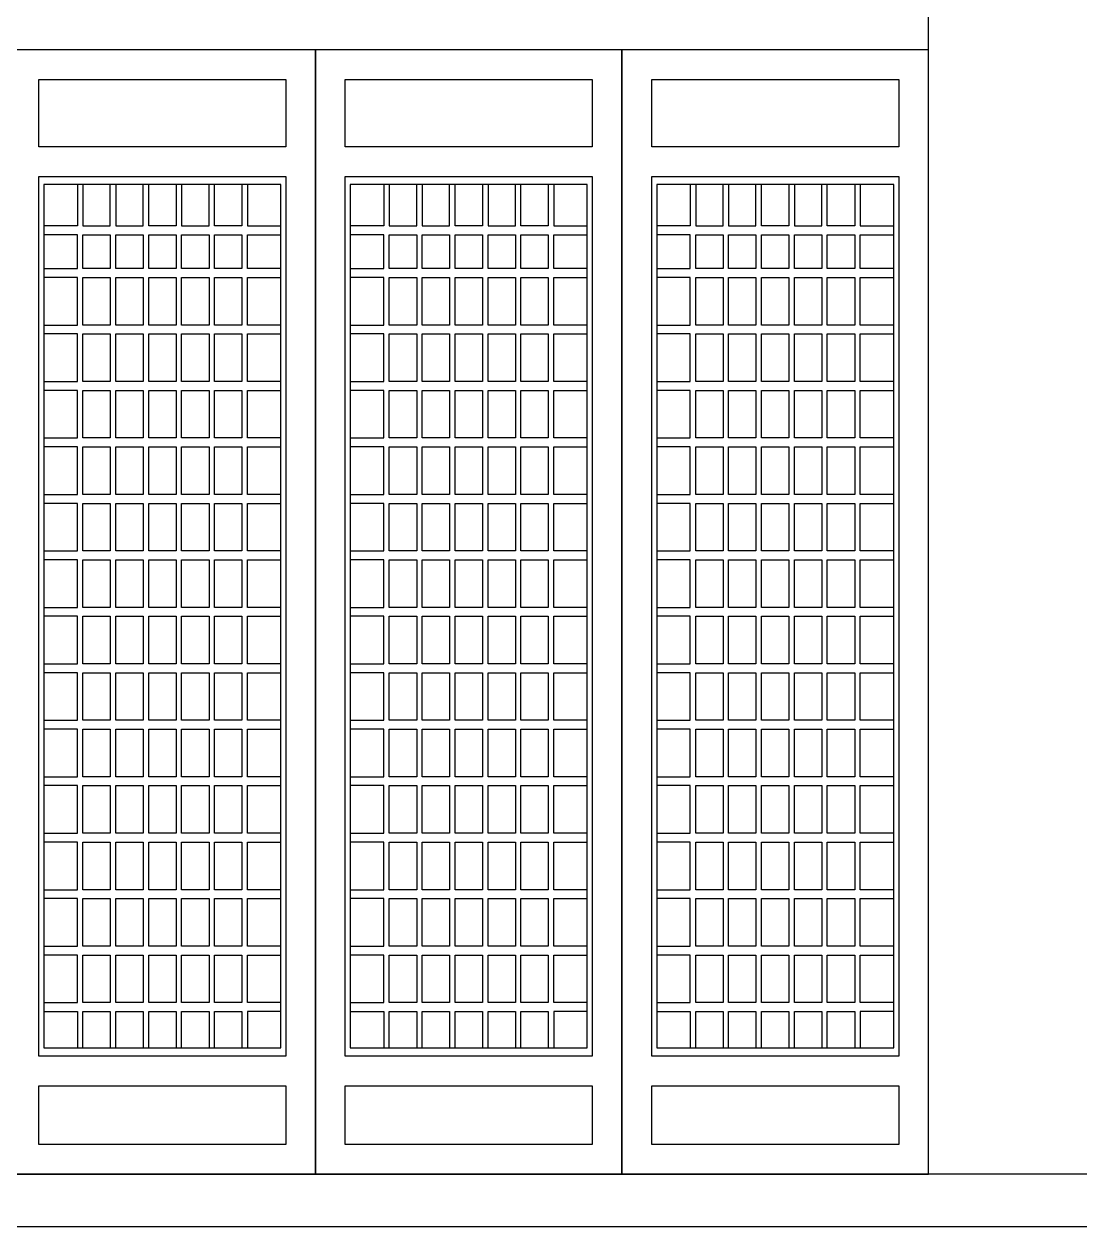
# Model space of a CAD drawing. Extents: x -20250 to 331240, y -699 to 63168.
# Drawn here: x 73304 to 74826, y 11901 to 13635 of the extents above; entities that cross this region are included whole.
import ezdxf

# ---------------------------------------------------------------- set-up
doc = ezdxf.new("R2010")
doc.units = 0
doc.header["$LTSCALE"] = 1000
doc.header["$MEASUREMENT"] = 0
doc.layers.add('WALL', color=9, linetype='Continuous')
doc.layers.add('窗', color=4, linetype='Continuous')

msp = doc.modelspace()

# ---------------------------------------------------------------- linework, layer by layer
at = {"layer": 'WALL'}
for points in [[(74607.5, 11977.2, 0), (74607.5, 13711.4, 0)], [(77782.2, 11977.2, 0), (68899.1, 11977.2, 0)], [(77782.2, 11901.2, 0), (68899.1, 11901.2, 0)]]:
    msp.add_polyline3d(points, dxfattribs=at)
at = {"layer": '窗'}
for points in [[(73724.3, 13597.8, 0), (73282.7, 13597.8, 0), (73282.7, 11977.2, 0), (73724.3, 11977.2, 0)], [(74165.9, 13597.8, 0), (73724.3, 13597.8, 0), (73724.3, 11977.2, 0), (74165.9, 11977.2, 0)], [(74607.5, 13597.8, 0), (74165.9, 13597.8, 0), (74165.9, 11977.2, 0), (74607.5, 11977.2, 0)], [(73325.6, 13555, 0), (73681.5, 13555, 0), (73681.5, 13458.2, 0), (73325.6, 13458.2, 0)], [(73767.1, 13555, 0), (74123.1, 13555, 0), (74123.1, 13458.2, 0), (73767.1, 13458.2, 0)], [(74208.7, 13555, 0), (74564.7, 13555, 0), (74564.7, 13458.2, 0), (74208.7, 13458.2, 0)], [(73325.6, 13415.4, 0), (73681.5, 13415.4, 0), (73681.5, 12147.5, 0), (73325.6, 12147.5, 0)], [(73332.8, 13403.7, 0), (73332.8, 12159.2, 0), (73674.3, 12159.2, 0), (73674.3, 13403.7, 0)], [(73767.1, 13415.4, 0), (74123.1, 13415.4, 0), (74123.1, 12147.5, 0), (73767.1, 12147.5, 0)], [(73774.3, 13403.7, 0), (73774.3, 12159.2, 0), (74115.9, 12159.2, 0), (74115.9, 13403.7, 0)], [(74208.7, 13415.4, 0), (74564.7, 13415.4, 0), (74564.7, 12147.5, 0), (74208.7, 12147.5, 0)], [(74215.9, 13403.7, 0), (74215.9, 12159.2, 0), (74557.5, 12159.2, 0), (74557.5, 13403.7, 0)], [(73428.4, 13282.7, 0), (73388.9, 13282.7, 0), (73388.9, 13331.2, 0), (73428.4, 13331.2, 0)], [(73436.4, 13331.2, 0), (73475.9, 13331.2, 0), (73475.9, 13282.7, 0), (73436.4, 13282.7, 0)], [(73483.8, 13331.2, 0), (73523.3, 13331.2, 0), (73523.3, 13282.7, 0), (73483.8, 13282.7, 0)], [(73531.2, 13331.2, 0), (73570.7, 13331.2, 0), (73570.7, 13282.7, 0), (73531.2, 13282.7, 0)], [(73578.6, 13331.2, 0), (73618.1, 13331.2, 0), (73618.1, 13282.7, 0), (73578.6, 13282.7, 0)], [(73870, 13282.7, 0), (73830.5, 13282.7, 0), (73830.5, 13331.2, 0), (73870, 13331.2, 0)], [(73877.9, 13331.2, 0), (73917.4, 13331.2, 0), (73917.4, 13282.7, 0), (73877.9, 13282.7, 0)], [(73925.4, 13331.2, 0), (73964.9, 13331.2, 0), (73964.9, 13282.7, 0), (73925.4, 13282.7, 0)], [(73972.8, 13331.2, 0), (74012.3, 13331.2, 0), (74012.3, 13282.7, 0), (73972.8, 13282.7, 0)], [(74020.2, 13331.2, 0), (74059.7, 13331.2, 0), (74059.7, 13282.7, 0), (74020.2, 13282.7, 0)], [(74311.6, 13282.7, 0), (74272.1, 13282.7, 0), (74272.1, 13331.2, 0), (74311.6, 13331.2, 0)], [(74319.5, 13331.2, 0), (74359, 13331.2, 0), (74359, 13282.7, 0), (74319.5, 13282.7, 0)], [(74366.9, 13331.2, 0), (74406.4, 13331.2, 0), (74406.4, 13282.7, 0), (74366.9, 13282.7, 0)], [(74414.4, 13331.2, 0), (74453.9, 13331.2, 0), (74453.9, 13282.7, 0), (74414.4, 13282.7, 0)], [(74461.8, 13331.2, 0), (74501.3, 13331.2, 0), (74501.3, 13282.7, 0), (74461.8, 13282.7, 0)], [(73428.4, 13201.2, 0), (73388.9, 13201.2, 0), (73388.9, 13269.8, 0), (73428.4, 13269.8, 0)], [(73475.9, 13201.2, 0), (73436.4, 13201.2, 0), (73436.4, 13269.8, 0), (73475.9, 13269.8, 0)], [(73483.8, 13269.8, 0), (73523.3, 13269.8, 0), (73523.3, 13201.2, 0), (73483.8, 13201.2, 0)], [(73570.7, 13201.2, 0), (73531.2, 13201.2, 0), (73531.2, 13269.8, 0), (73570.7, 13269.8, 0)], [(73578.6, 13269.8, 0), (73618.1, 13269.8, 0), (73618.1, 13201.2, 0), (73578.6, 13201.2, 0)], [(73870, 13201.2, 0), (73830.5, 13201.2, 0), (73830.5, 13269.8, 0), (73870, 13269.8, 0)], [(73917.4, 13201.2, 0), (73877.9, 13201.2, 0), (73877.9, 13269.8, 0), (73917.4, 13269.8, 0)], [(73925.4, 13269.8, 0), (73964.9, 13269.8, 0), (73964.9, 13201.2, 0), (73925.4, 13201.2, 0)], [(74012.3, 13201.2, 0), (73972.8, 13201.2, 0), (73972.8, 13269.8, 0), (74012.3, 13269.8, 0)], [(74020.2, 13269.8, 0), (74059.7, 13269.8, 0), (74059.7, 13201.2, 0), (74020.2, 13201.2, 0)], [(74311.6, 13201.2, 0), (74272.1, 13201.2, 0), (74272.1, 13269.8, 0), (74311.6, 13269.8, 0)], [(74359, 13201.2, 0), (74319.5, 13201.2, 0), (74319.5, 13269.8, 0), (74359, 13269.8, 0)], [(74366.9, 13269.8, 0), (74406.4, 13269.8, 0), (74406.4, 13201.2, 0), (74366.9, 13201.2, 0)], [(74453.9, 13201.2, 0), (74414.4, 13201.2, 0), (74414.4, 13269.8, 0), (74453.9, 13269.8, 0)], [(74461.8, 13269.8, 0), (74501.3, 13269.8, 0), (74501.3, 13201.2, 0), (74461.8, 13201.2, 0)], [(73428.4, 13119.9, 0), (73388.9, 13119.9, 0), (73388.9, 13188.4, 0), (73428.4, 13188.4, 0)], [(73436.4, 13188.4, 0), (73475.9, 13188.4, 0), (73475.9, 13119.9, 0), (73436.4, 13119.9, 0)], [(73483.8, 13188.4, 0), (73523.3, 13188.4, 0), (73523.3, 13119.9, 0), (73483.8, 13119.9, 0)], [(73531.2, 13188.4, 0), (73570.7, 13188.4, 0), (73570.7, 13119.9, 0), (73531.2, 13119.9, 0)], [(73578.6, 13188.4, 0), (73618.1, 13188.4, 0), (73618.1, 13119.9, 0), (73578.6, 13119.9, 0)], [(73870, 13119.9, 0), (73830.5, 13119.9, 0), (73830.5, 13188.4, 0), (73870, 13188.4, 0)], [(73877.9, 13188.4, 0), (73917.4, 13188.4, 0), (73917.4, 13119.9, 0), (73877.9, 13119.9, 0)], [(73925.4, 13188.4, 0), (73964.9, 13188.4, 0), (73964.9, 13119.9, 0), (73925.4, 13119.9, 0)], [(73972.8, 13188.4, 0), (74012.3, 13188.4, 0), (74012.3, 13119.9, 0), (73972.8, 13119.9, 0)], [(74020.2, 13188.4, 0), (74059.7, 13188.4, 0), (74059.7, 13119.9, 0), (74020.2, 13119.9, 0)], [(74311.6, 13119.9, 0), (74272.1, 13119.9, 0), (74272.1, 13188.4, 0), (74311.6, 13188.4, 0)], [(74319.5, 13188.4, 0), (74359, 13188.4, 0), (74359, 13119.9, 0), (74319.5, 13119.9, 0)], [(74366.9, 13188.4, 0), (74406.4, 13188.4, 0), (74406.4, 13119.9, 0), (74366.9, 13119.9, 0)], [(74414.4, 13188.4, 0), (74453.9, 13188.4, 0), (74453.9, 13119.9, 0), (74414.4, 13119.9, 0)], [(74461.8, 13188.4, 0), (74501.3, 13188.4, 0), (74501.3, 13119.9, 0), (74461.8, 13119.9, 0)], [(73428.4, 13038.5, 0), (73388.9, 13038.5, 0), (73388.9, 13107, 0), (73428.4, 13107, 0)], [(73475.9, 13038.5, 0), (73436.4, 13038.5, 0), (73436.4, 13107, 0), (73475.9, 13107, 0)], [(73483.8, 13107, 0), (73523.3, 13107, 0), (73523.3, 13038.5, 0), (73483.8, 13038.5, 0)], [(73570.7, 13038.5, 0), (73531.2, 13038.5, 0), (73531.2, 13107, 0), (73570.7, 13107, 0)], [(73578.6, 13107, 0), (73618.1, 13107, 0), (73618.1, 13038.5, 0), (73578.6, 13038.5, 0)], [(73870, 13038.5, 0), (73830.5, 13038.5, 0), (73830.5, 13107, 0), (73870, 13107, 0)], [(73917.4, 13038.5, 0), (73877.9, 13038.5, 0), (73877.9, 13107, 0), (73917.4, 13107, 0)], [(73925.4, 13107, 0), (73964.9, 13107, 0), (73964.9, 13038.5, 0), (73925.4, 13038.5, 0)], [(74012.3, 13038.5, 0), (73972.8, 13038.5, 0), (73972.8, 13107, 0), (74012.3, 13107, 0)], [(74020.2, 13107, 0), (74059.7, 13107, 0), (74059.7, 13038.5, 0), (74020.2, 13038.5, 0)], [(74311.6, 13038.5, 0), (74272.1, 13038.5, 0), (74272.1, 13107, 0), (74311.6, 13107, 0)], [(74359, 13038.5, 0), (74319.5, 13038.5, 0), (74319.5, 13107, 0), (74359, 13107, 0)], [(74366.9, 13107, 0), (74406.4, 13107, 0), (74406.4, 13038.5, 0), (74366.9, 13038.5, 0)], [(74453.9, 13038.5, 0), (74414.4, 13038.5, 0), (74414.4, 13107, 0), (74453.9, 13107, 0)], [(74461.8, 13107, 0), (74501.3, 13107, 0), (74501.3, 13038.5, 0), (74461.8, 13038.5, 0)], [(73428.4, 12957.1, 0), (73388.9, 12957.1, 0), (73388.9, 13025.7, 0), (73428.4, 13025.7, 0)], [(73436.4, 13025.7, 0), (73475.9, 13025.7, 0), (73475.9, 12957.1, 0), (73436.4, 12957.1, 0)], [(73483.8, 13025.7, 0), (73523.3, 13025.7, 0), (73523.3, 12957.1, 0), (73483.8, 12957.1, 0)], [(73531.2, 13025.7, 0), (73570.7, 13025.7, 0), (73570.7, 12957.1, 0), (73531.2, 12957.1, 0)], [(73578.6, 13025.7, 0), (73618.1, 13025.7, 0), (73618.1, 12957.1, 0), (73578.6, 12957.1, 0)], [(73870, 12957.1, 0), (73830.5, 12957.1, 0), (73830.5, 13025.7, 0), (73870, 13025.7, 0)], [(73877.9, 13025.7, 0), (73917.4, 13025.7, 0), (73917.4, 12957.1, 0), (73877.9, 12957.1, 0)], [(73925.4, 13025.7, 0), (73964.9, 13025.7, 0), (73964.9, 12957.1, 0), (73925.4, 12957.1, 0)], [(73972.8, 13025.7, 0), (74012.3, 13025.7, 0), (74012.3, 12957.1, 0), (73972.8, 12957.1, 0)], [(74020.2, 13025.7, 0), (74059.7, 13025.7, 0), (74059.7, 12957.1, 0), (74020.2, 12957.1, 0)], [(74311.6, 12957.1, 0), (74272.1, 12957.1, 0), (74272.1, 13025.7, 0), (74311.6, 13025.7, 0)], [(74319.5, 13025.7, 0), (74359, 13025.7, 0), (74359, 12957.1, 0), (74319.5, 12957.1, 0)], [(74366.9, 13025.7, 0), (74406.4, 13025.7, 0), (74406.4, 12957.1, 0), (74366.9, 12957.1, 0)], [(74414.4, 13025.7, 0), (74453.9, 13025.7, 0), (74453.9, 12957.1, 0), (74414.4, 12957.1, 0)], [(74461.8, 13025.7, 0), (74501.3, 13025.7, 0), (74501.3, 12957.1, 0), (74461.8, 12957.1, 0)], [(73428.4, 12875.7, 0), (73388.9, 12875.7, 0), (73388.9, 12944.2, 0), (73428.4, 12944.2, 0)], [(73475.9, 12875.7, 0), (73436.4, 12875.7, 0), (73436.4, 12944.2, 0), (73475.9, 12944.2, 0)], [(73483.8, 12944.2, 0), (73523.3, 12944.2, 0), (73523.3, 12875.7, 0), (73483.8, 12875.7, 0)], [(73570.7, 12875.7, 0), (73531.2, 12875.7, 0), (73531.2, 12944.2, 0), (73570.7, 12944.2, 0)], [(73578.6, 12944.2, 0), (73618.1, 12944.2, 0), (73618.1, 12875.7, 0), (73578.6, 12875.7, 0)], [(73870, 12875.7, 0), (73830.5, 12875.7, 0), (73830.5, 12944.2, 0), (73870, 12944.2, 0)], [(73917.4, 12875.7, 0), (73877.9, 12875.7, 0), (73877.9, 12944.2, 0), (73917.4, 12944.2, 0)], [(73925.4, 12944.2, 0), (73964.9, 12944.2, 0), (73964.9, 12875.7, 0), (73925.4, 12875.7, 0)], [(74012.3, 12875.7, 0), (73972.8, 12875.7, 0), (73972.8, 12944.2, 0), (74012.3, 12944.2, 0)], [(74020.2, 12944.2, 0), (74059.7, 12944.2, 0), (74059.7, 12875.7, 0), (74020.2, 12875.7, 0)], [(74311.6, 12875.7, 0), (74272.1, 12875.7, 0), (74272.1, 12944.2, 0), (74311.6, 12944.2, 0)], [(74359, 12875.7, 0), (74319.5, 12875.7, 0), (74319.5, 12944.2, 0), (74359, 12944.2, 0)], [(74366.9, 12944.2, 0), (74406.4, 12944.2, 0), (74406.4, 12875.7, 0), (74366.9, 12875.7, 0)], [(74453.9, 12875.7, 0), (74414.4, 12875.7, 0), (74414.4, 12944.2, 0), (74453.9, 12944.2, 0)], [(74461.8, 12944.2, 0), (74501.3, 12944.2, 0), (74501.3, 12875.7, 0), (74461.8, 12875.7, 0)], [(73428.4, 12794.3, 0), (73388.9, 12794.3, 0), (73388.9, 12862.9, 0), (73428.4, 12862.9, 0)], [(73436.4, 12862.9, 0), (73475.9, 12862.9, 0), (73475.9, 12794.3, 0), (73436.4, 12794.3, 0)], [(73483.8, 12862.9, 0), (73523.3, 12862.9, 0), (73523.3, 12794.3, 0), (73483.8, 12794.3, 0)], [(73531.2, 12862.9, 0), (73570.7, 12862.9, 0), (73570.7, 12794.3, 0), (73531.2, 12794.3, 0)], [(73578.6, 12862.9, 0), (73618.1, 12862.9, 0), (73618.1, 12794.3, 0), (73578.6, 12794.3, 0)], [(73870, 12794.3, 0), (73830.5, 12794.3, 0), (73830.5, 12862.9, 0), (73870, 12862.9, 0)], [(73877.9, 12862.9, 0), (73917.4, 12862.9, 0), (73917.4, 12794.3, 0), (73877.9, 12794.3, 0)], [(73925.4, 12862.9, 0), (73964.9, 12862.9, 0), (73964.9, 12794.3, 0), (73925.4, 12794.3, 0)], [(73972.8, 12862.9, 0), (74012.3, 12862.9, 0), (74012.3, 12794.3, 0), (73972.8, 12794.3, 0)], [(74020.2, 12862.9, 0), (74059.7, 12862.9, 0), (74059.7, 12794.3, 0), (74020.2, 12794.3, 0)], [(74311.6, 12794.3, 0), (74272.1, 12794.3, 0), (74272.1, 12862.9, 0), (74311.6, 12862.9, 0)], [(74319.5, 12862.9, 0), (74359, 12862.9, 0), (74359, 12794.3, 0), (74319.5, 12794.3, 0)], [(74366.9, 12862.9, 0), (74406.4, 12862.9, 0), (74406.4, 12794.3, 0), (74366.9, 12794.3, 0)], [(74414.4, 12862.9, 0), (74453.9, 12862.9, 0), (74453.9, 12794.3, 0), (74414.4, 12794.3, 0)], [(74461.8, 12862.9, 0), (74501.3, 12862.9, 0), (74501.3, 12794.3, 0), (74461.8, 12794.3, 0)], [(73428.4, 12712.9, 0), (73388.9, 12712.9, 0), (73388.9, 12781.5, 0), (73428.4, 12781.5, 0)], [(73475.9, 12712.9, 0), (73436.4, 12712.9, 0), (73436.4, 12781.5, 0), (73475.9, 12781.5, 0)], [(73483.8, 12781.5, 0), (73523.3, 12781.5, 0), (73523.3, 12712.9, 0), (73483.8, 12712.9, 0)], [(73570.7, 12712.9, 0), (73531.2, 12712.9, 0), (73531.2, 12781.5, 0), (73570.7, 12781.5, 0)], [(73578.6, 12781.5, 0), (73618.1, 12781.5, 0), (73618.1, 12712.9, 0), (73578.6, 12712.9, 0)], [(73870, 12712.9, 0), (73830.5, 12712.9, 0), (73830.5, 12781.5, 0), (73870, 12781.5, 0)], [(73917.4, 12712.9, 0), (73877.9, 12712.9, 0), (73877.9, 12781.5, 0), (73917.4, 12781.5, 0)], [(73925.4, 12781.5, 0), (73964.9, 12781.5, 0), (73964.9, 12712.9, 0), (73925.4, 12712.9, 0)], [(74012.3, 12712.9, 0), (73972.8, 12712.9, 0), (73972.8, 12781.5, 0), (74012.3, 12781.5, 0)], [(74020.2, 12781.5, 0), (74059.7, 12781.5, 0), (74059.7, 12712.9, 0), (74020.2, 12712.9, 0)], [(74311.6, 12712.9, 0), (74272.1, 12712.9, 0), (74272.1, 12781.5, 0), (74311.6, 12781.5, 0)], [(74359, 12712.9, 0), (74319.5, 12712.9, 0), (74319.5, 12781.5, 0), (74359, 12781.5, 0)], [(74366.9, 12781.5, 0), (74406.4, 12781.5, 0), (74406.4, 12712.9, 0), (74366.9, 12712.9, 0)], [(74453.9, 12712.9, 0), (74414.4, 12712.9, 0), (74414.4, 12781.5, 0), (74453.9, 12781.5, 0)], [(74461.8, 12781.5, 0), (74501.3, 12781.5, 0), (74501.3, 12712.9, 0), (74461.8, 12712.9, 0)], [(73428.4, 12631.5, 0), (73388.9, 12631.5, 0), (73388.9, 12700.1, 0), (73428.4, 12700.1, 0)], [(73436.4, 12700.1, 0), (73475.9, 12700.1, 0), (73475.9, 12631.5, 0), (73436.4, 12631.5, 0)], [(73483.8, 12700.1, 0), (73523.3, 12700.1, 0), (73523.3, 12631.5, 0), (73483.8, 12631.5, 0)], [(73531.2, 12700.1, 0), (73570.7, 12700.1, 0), (73570.7, 12631.5, 0), (73531.2, 12631.5, 0)], [(73578.6, 12700.1, 0), (73618.1, 12700.1, 0), (73618.1, 12631.5, 0), (73578.6, 12631.5, 0)], [(73870, 12631.5, 0), (73830.5, 12631.5, 0), (73830.5, 12700.1, 0), (73870, 12700.1, 0)], [(73877.9, 12700.1, 0), (73917.4, 12700.1, 0), (73917.4, 12631.5, 0), (73877.9, 12631.5, 0)], [(73925.4, 12700.1, 0), (73964.9, 12700.1, 0), (73964.9, 12631.5, 0), (73925.4, 12631.5, 0)], [(73972.8, 12700.1, 0), (74012.3, 12700.1, 0), (74012.3, 12631.5, 0), (73972.8, 12631.5, 0)], [(74020.2, 12700.1, 0), (74059.7, 12700.1, 0), (74059.7, 12631.5, 0), (74020.2, 12631.5, 0)], [(74311.6, 12631.5, 0), (74272.1, 12631.5, 0), (74272.1, 12700.1, 0), (74311.6, 12700.1, 0)], [(74319.5, 12700.1, 0), (74359, 12700.1, 0), (74359, 12631.5, 0), (74319.5, 12631.5, 0)], [(74366.9, 12700.1, 0), (74406.4, 12700.1, 0), (74406.4, 12631.5, 0), (74366.9, 12631.5, 0)], [(74414.4, 12700.1, 0), (74453.9, 12700.1, 0), (74453.9, 12631.5, 0), (74414.4, 12631.5, 0)], [(74461.8, 12700.1, 0), (74501.3, 12700.1, 0), (74501.3, 12631.5, 0), (74461.8, 12631.5, 0)], [(73428.4, 12550.1, 0), (73388.9, 12550.1, 0), (73388.9, 12618.7, 0), (73428.4, 12618.7, 0)], [(73475.9, 12550.1, 0), (73436.4, 12550.1, 0), (73436.4, 12618.7, 0), (73475.9, 12618.7, 0)], [(73483.8, 12618.7, 0), (73523.3, 12618.7, 0), (73523.3, 12550.1, 0), (73483.8, 12550.1, 0)], [(73570.7, 12550.1, 0), (73531.2, 12550.1, 0), (73531.2, 12618.7, 0), (73570.7, 12618.7, 0)], [(73578.6, 12618.7, 0), (73618.1, 12618.7, 0), (73618.1, 12550.1, 0), (73578.6, 12550.1, 0)], [(73870, 12550.1, 0), (73830.5, 12550.1, 0), (73830.5, 12618.7, 0), (73870, 12618.7, 0)], [(73917.4, 12550.1, 0), (73877.9, 12550.1, 0), (73877.9, 12618.7, 0), (73917.4, 12618.7, 0)], [(73925.4, 12618.7, 0), (73964.9, 12618.7, 0), (73964.9, 12550.1, 0), (73925.4, 12550.1, 0)], [(74012.3, 12550.1, 0), (73972.8, 12550.1, 0), (73972.8, 12618.7, 0), (74012.3, 12618.7, 0)], [(74020.2, 12618.7, 0), (74059.7, 12618.7, 0), (74059.7, 12550.1, 0), (74020.2, 12550.1, 0)], [(74311.6, 12550.1, 0), (74272.1, 12550.1, 0), (74272.1, 12618.7, 0), (74311.6, 12618.7, 0)], [(74359, 12550.1, 0), (74319.5, 12550.1, 0), (74319.5, 12618.7, 0), (74359, 12618.7, 0)], [(74366.9, 12618.7, 0), (74406.4, 12618.7, 0), (74406.4, 12550.1, 0), (74366.9, 12550.1, 0)], [(74453.9, 12550.1, 0), (74414.4, 12550.1, 0), (74414.4, 12618.7, 0), (74453.9, 12618.7, 0)], [(74461.8, 12618.7, 0), (74501.3, 12618.7, 0), (74501.3, 12550.1, 0), (74461.8, 12550.1, 0)], [(73428.4, 12468.7, 0), (73388.9, 12468.7, 0), (73388.9, 12537.3, 0), (73428.4, 12537.3, 0)], [(73475.9, 12468.7, 0), (73436.4, 12468.7, 0), (73436.4, 12537.3, 0), (73475.9, 12537.3, 0)], [(73483.8, 12537.3, 0), (73523.3, 12537.3, 0), (73523.3, 12468.7, 0), (73483.8, 12468.7, 0)], [(73570.7, 12468.7, 0), (73531.2, 12468.7, 0), (73531.2, 12537.3, 0), (73570.7, 12537.3, 0)], [(73578.6, 12537.3, 0), (73618.1, 12537.3, 0), (73618.1, 12468.7, 0), (73578.6, 12468.7, 0)], [(73870, 12468.7, 0), (73830.5, 12468.7, 0), (73830.5, 12537.3, 0), (73870, 12537.3, 0)], [(73917.4, 12468.7, 0), (73877.9, 12468.7, 0), (73877.9, 12537.3, 0), (73917.4, 12537.3, 0)], [(73925.4, 12537.3, 0), (73964.9, 12537.3, 0), (73964.9, 12468.7, 0), (73925.4, 12468.7, 0)], [(74012.3, 12468.7, 0), (73972.8, 12468.7, 0), (73972.8, 12537.3, 0), (74012.3, 12537.3, 0)], [(74020.2, 12537.3, 0), (74059.7, 12537.3, 0), (74059.7, 12468.7, 0), (74020.2, 12468.7, 0)], [(74311.6, 12468.7, 0), (74272.1, 12468.7, 0), (74272.1, 12537.3, 0), (74311.6, 12537.3, 0)], [(74359, 12468.7, 0), (74319.5, 12468.7, 0), (74319.5, 12537.3, 0), (74359, 12537.3, 0)], [(74366.9, 12537.3, 0), (74406.4, 12537.3, 0), (74406.4, 12468.7, 0), (74366.9, 12468.7, 0)], [(74453.9, 12468.7, 0), (74414.4, 12468.7, 0), (74414.4, 12537.3, 0), (74453.9, 12537.3, 0)], [(74461.8, 12537.3, 0), (74501.3, 12537.3, 0), (74501.3, 12468.7, 0), (74461.8, 12468.7, 0)], [(73428.4, 12387.3, 0), (73388.9, 12387.3, 0), (73388.9, 12455.9, 0), (73428.4, 12455.9, 0)], [(73475.9, 12387.3, 0), (73436.4, 12387.3, 0), (73436.4, 12455.9, 0), (73475.9, 12455.9, 0)], [(73483.8, 12455.9, 0), (73523.3, 12455.9, 0), (73523.3, 12387.3, 0), (73483.8, 12387.3, 0)], [(73570.7, 12387.3, 0), (73531.2, 12387.3, 0), (73531.2, 12455.9, 0), (73570.7, 12455.9, 0)], [(73578.6, 12455.9, 0), (73618.1, 12455.9, 0), (73618.1, 12387.3, 0), (73578.6, 12387.3, 0)], [(73870, 12387.3, 0), (73830.5, 12387.3, 0), (73830.5, 12455.9, 0), (73870, 12455.9, 0)], [(73917.4, 12387.3, 0), (73877.9, 12387.3, 0), (73877.9, 12455.9, 0), (73917.4, 12455.9, 0)], [(73925.4, 12455.9, 0), (73964.9, 12455.9, 0), (73964.9, 12387.3, 0), (73925.4, 12387.3, 0)], [(74012.3, 12387.3, 0), (73972.8, 12387.3, 0), (73972.8, 12455.9, 0), (74012.3, 12455.9, 0)], [(74020.2, 12455.9, 0), (74059.7, 12455.9, 0), (74059.7, 12387.3, 0), (74020.2, 12387.3, 0)], [(74311.6, 12387.3, 0), (74272.1, 12387.3, 0), (74272.1, 12455.9, 0), (74311.6, 12455.9, 0)], [(74359, 12387.3, 0), (74319.5, 12387.3, 0), (74319.5, 12455.9, 0), (74359, 12455.9, 0)], [(74366.9, 12455.9, 0), (74406.4, 12455.9, 0), (74406.4, 12387.3, 0), (74366.9, 12387.3, 0)], [(74453.9, 12387.3, 0), (74414.4, 12387.3, 0), (74414.4, 12455.9, 0), (74453.9, 12455.9, 0)], [(74461.8, 12455.9, 0), (74501.3, 12455.9, 0), (74501.3, 12387.3, 0), (74461.8, 12387.3, 0)], [(73428.4, 12305.9, 0), (73388.9, 12305.9, 0), (73388.9, 12374.5, 0), (73428.4, 12374.5, 0)], [(73475.9, 12305.9, 0), (73436.4, 12305.9, 0), (73436.4, 12374.5, 0), (73475.9, 12374.5, 0)], [(73483.8, 12374.5, 0), (73523.3, 12374.5, 0), (73523.3, 12305.9, 0), (73483.8, 12305.9, 0)], [(73570.7, 12305.9, 0), (73531.2, 12305.9, 0), (73531.2, 12374.5, 0), (73570.7, 12374.5, 0)], [(73578.6, 12374.5, 0), (73618.1, 12374.5, 0), (73618.1, 12305.9, 0), (73578.6, 12305.9, 0)], [(73870, 12305.9, 0), (73830.5, 12305.9, 0), (73830.5, 12374.5, 0), (73870, 12374.5, 0)], [(73917.4, 12305.9, 0), (73877.9, 12305.9, 0), (73877.9, 12374.5, 0), (73917.4, 12374.5, 0)], [(73925.4, 12374.5, 0), (73964.9, 12374.5, 0), (73964.9, 12305.9, 0), (73925.4, 12305.9, 0)], [(74012.3, 12305.9, 0), (73972.8, 12305.9, 0), (73972.8, 12374.5, 0), (74012.3, 12374.5, 0)], [(74020.2, 12374.5, 0), (74059.7, 12374.5, 0), (74059.7, 12305.9, 0), (74020.2, 12305.9, 0)], [(74311.6, 12305.9, 0), (74272.1, 12305.9, 0), (74272.1, 12374.5, 0), (74311.6, 12374.5, 0)], [(74359, 12305.9, 0), (74319.5, 12305.9, 0), (74319.5, 12374.5, 0), (74359, 12374.5, 0)], [(74366.9, 12374.5, 0), (74406.4, 12374.5, 0), (74406.4, 12305.9, 0), (74366.9, 12305.9, 0)], [(74453.9, 12305.9, 0), (74414.4, 12305.9, 0), (74414.4, 12374.5, 0), (74453.9, 12374.5, 0)], [(74461.8, 12374.5, 0), (74501.3, 12374.5, 0), (74501.3, 12305.9, 0), (74461.8, 12305.9, 0)], [(73428.4, 12224.6, 0), (73388.9, 12224.6, 0), (73388.9, 12293.1, 0), (73428.4, 12293.1, 0)], [(73475.9, 12224.6, 0), (73436.4, 12224.6, 0), (73436.4, 12293.1, 0), (73475.9, 12293.1, 0)], [(73483.8, 12293.1, 0), (73523.3, 12293.1, 0), (73523.3, 12224.6, 0), (73483.8, 12224.6, 0)], [(73570.7, 12224.6, 0), (73531.2, 12224.6, 0), (73531.2, 12293.1, 0), (73570.7, 12293.1, 0)], [(73578.6, 12293.1, 0), (73618.1, 12293.1, 0), (73618.1, 12224.6, 0), (73578.6, 12224.6, 0)], [(73870, 12224.6, 0), (73830.5, 12224.6, 0), (73830.5, 12293.1, 0), (73870, 12293.1, 0)], [(73917.4, 12224.6, 0), (73877.9, 12224.6, 0), (73877.9, 12293.1, 0), (73917.4, 12293.1, 0)], [(73925.4, 12293.1, 0), (73964.9, 12293.1, 0), (73964.9, 12224.6, 0), (73925.4, 12224.6, 0)], [(74012.3, 12224.6, 0), (73972.8, 12224.6, 0), (73972.8, 12293.1, 0), (74012.3, 12293.1, 0)], [(74020.2, 12293.1, 0), (74059.7, 12293.1, 0), (74059.7, 12224.6, 0), (74020.2, 12224.6, 0)], [(74311.6, 12224.6, 0), (74272.1, 12224.6, 0), (74272.1, 12293.1, 0), (74311.6, 12293.1, 0)], [(74359, 12224.6, 0), (74319.5, 12224.6, 0), (74319.5, 12293.1, 0), (74359, 12293.1, 0)], [(74366.9, 12293.1, 0), (74406.4, 12293.1, 0), (74406.4, 12224.6, 0), (74366.9, 12224.6, 0)], [(74453.9, 12224.6, 0), (74414.4, 12224.6, 0), (74414.4, 12293.1, 0), (74453.9, 12293.1, 0)], [(74461.8, 12293.1, 0), (74501.3, 12293.1, 0), (74501.3, 12224.6, 0), (74461.8, 12224.6, 0)], [(73325.6, 12104.7, 0), (73681.5, 12104.7, 0), (73681.5, 12020, 0), (73325.6, 12020, 0)], [(73767.1, 12104.7, 0), (74123.1, 12104.7, 0), (74123.1, 12020, 0), (73767.1, 12020, 0)], [(74208.7, 12104.7, 0), (74564.7, 12104.7, 0), (74564.7, 12020, 0), (74208.7, 12020, 0)]]:
    msp.add_polyline3d(points, close=True, dxfattribs=at)
for points in [[(73381, 13403.7, 0), (73381, 13344, 0), (73332.8, 13344, 0)], [(73388.9, 13403.7, 0), (73388.9, 13344, 0), (73428.4, 13344, 0), (73428.4, 13403.7, 0)], [(73436.4, 13403.7, 0), (73436.4, 13344, 0), (73475.9, 13344, 0), (73475.9, 13403.7, 0)], [(73523.3, 13403.7, 0), (73523.3, 13344, 0), (73483.8, 13344, 0), (73483.8, 13403.7, 0)], [(73531.2, 13403.7, 0), (73531.2, 13344, 0), (73570.7, 13344, 0), (73570.7, 13403.7, 0)], [(73618.1, 13403.7, 0), (73618.1, 13344, 0), (73578.6, 13344, 0), (73578.6, 13403.7, 0)], [(73626, 13403.7, 0), (73626, 13344, 0), (73674.3, 13344, 0)], [(73822.6, 13403.7, 0), (73822.6, 13344, 0), (73774.3, 13344, 0)], [(73830.5, 13403.7, 0), (73830.5, 13344, 0), (73870, 13344, 0), (73870, 13403.7, 0)], [(73877.9, 13403.7, 0), (73877.9, 13344, 0), (73917.4, 13344, 0), (73917.4, 13403.7, 0)], [(73964.9, 13403.7, 0), (73964.9, 13344, 0), (73925.4, 13344, 0), (73925.4, 13403.7, 0)], [(73972.8, 13403.7, 0), (73972.8, 13344, 0), (74012.3, 13344, 0), (74012.3, 13403.7, 0)], [(74059.7, 13403.7, 0), (74059.7, 13344, 0), (74020.2, 13344, 0), (74020.2, 13403.7, 0)], [(74067.6, 13403.7, 0), (74067.6, 13344, 0), (74115.9, 13344, 0)], [(74264.2, 13403.7, 0), (74264.2, 13344, 0), (74215.9, 13344, 0)], [(74272.1, 13403.7, 0), (74272.1, 13344, 0), (74311.6, 13344, 0), (74311.6, 13403.7, 0)], [(74319.5, 13403.7, 0), (74319.5, 13344, 0), (74359, 13344, 0), (74359, 13403.7, 0)], [(74406.4, 13403.7, 0), (74406.4, 13344, 0), (74366.9, 13344, 0), (74366.9, 13403.7, 0)], [(74414.4, 13403.7, 0), (74414.4, 13344, 0), (74453.9, 13344, 0), (74453.9, 13403.7, 0)], [(74501.3, 13403.7, 0), (74501.3, 13344, 0), (74461.8, 13344, 0), (74461.8, 13403.7, 0)], [(74509.2, 13403.7, 0), (74509.2, 13344, 0), (74557.5, 13344, 0)], [(73332.8, 13282.7, 0), (73381, 13282.7, 0), (73381, 13331.2, 0), (73332.8, 13331.2, 0)], [(73674.3, 13282.7, 0), (73626, 13282.7, 0), (73626, 13331.2, 0), (73674.3, 13331.2, 0)], [(73774.3, 13282.7, 0), (73822.6, 13282.7, 0), (73822.6, 13331.2, 0), (73774.3, 13331.2, 0)], [(74115.9, 13282.7, 0), (74067.6, 13282.7, 0), (74067.6, 13331.2, 0), (74115.9, 13331.2, 0)], [(74215.9, 13282.7, 0), (74264.2, 13282.7, 0), (74264.2, 13331.2, 0), (74215.9, 13331.2, 0)], [(74557.5, 13282.7, 0), (74509.2, 13282.7, 0), (74509.2, 13331.2, 0), (74557.5, 13331.2, 0)], [(73332.8, 13201.2, 0), (73381, 13201.2, 0), (73381, 13269.8, 0), (73332.8, 13269.8, 0)], [(73674.3, 13201.2, 0), (73626, 13201.2, 0), (73626, 13269.8, 0), (73674.3, 13269.8, 0)], [(73774.3, 13201.2, 0), (73822.6, 13201.2, 0), (73822.6, 13269.8, 0), (73774.3, 13269.8, 0)], [(74115.9, 13201.2, 0), (74067.6, 13201.2, 0), (74067.6, 13269.8, 0), (74115.9, 13269.8, 0)], [(74215.9, 13201.2, 0), (74264.2, 13201.2, 0), (74264.2, 13269.8, 0), (74215.9, 13269.8, 0)], [(74557.5, 13201.2, 0), (74509.2, 13201.2, 0), (74509.2, 13269.8, 0), (74557.5, 13269.8, 0)], [(73332.8, 13119.9, 0), (73381, 13119.9, 0), (73381, 13188.4, 0), (73332.8, 13188.4, 0)], [(73674.3, 13119.9, 0), (73626, 13119.9, 0), (73626, 13188.4, 0), (73674.3, 13188.4, 0)], [(73774.3, 13119.9, 0), (73822.6, 13119.9, 0), (73822.6, 13188.4, 0), (73774.3, 13188.4, 0)], [(74115.9, 13119.9, 0), (74067.6, 13119.9, 0), (74067.6, 13188.4, 0), (74115.9, 13188.4, 0)], [(74215.9, 13119.9, 0), (74264.2, 13119.9, 0), (74264.2, 13188.4, 0), (74215.9, 13188.4, 0)], [(74557.5, 13119.9, 0), (74509.2, 13119.9, 0), (74509.2, 13188.4, 0), (74557.5, 13188.4, 0)], [(73332.8, 13038.5, 0), (73381, 13038.5, 0), (73381, 13107, 0), (73332.8, 13107, 0)], [(73674.3, 13038.5, 0), (73626, 13038.5, 0), (73626, 13107, 0), (73674.3, 13107, 0)], [(73774.3, 13038.5, 0), (73822.6, 13038.5, 0), (73822.6, 13107, 0), (73774.3, 13107, 0)], [(74115.9, 13038.5, 0), (74067.6, 13038.5, 0), (74067.6, 13107, 0), (74115.9, 13107, 0)], [(74215.9, 13038.5, 0), (74264.2, 13038.5, 0), (74264.2, 13107, 0), (74215.9, 13107, 0)], [(74557.5, 13038.5, 0), (74509.2, 13038.5, 0), (74509.2, 13107, 0), (74557.5, 13107, 0)], [(73332.8, 12957.1, 0), (73381, 12957.1, 0), (73381, 13025.7, 0), (73332.8, 13025.7, 0)], [(73674.3, 12957.1, 0), (73626, 12957.1, 0), (73626, 13025.7, 0), (73674.3, 13025.7, 0)], [(73774.3, 12957.1, 0), (73822.6, 12957.1, 0), (73822.6, 13025.7, 0), (73774.3, 13025.7, 0)], [(74115.9, 12957.1, 0), (74067.6, 12957.1, 0), (74067.6, 13025.7, 0), (74115.9, 13025.7, 0)], [(74215.9, 12957.1, 0), (74264.2, 12957.1, 0), (74264.2, 13025.7, 0), (74215.9, 13025.7, 0)], [(74557.5, 12957.1, 0), (74509.2, 12957.1, 0), (74509.2, 13025.7, 0), (74557.5, 13025.7, 0)], [(73332.8, 12875.7, 0), (73381, 12875.7, 0), (73381, 12944.2, 0), (73332.8, 12944.2, 0)], [(73674.3, 12875.7, 0), (73626, 12875.7, 0), (73626, 12944.2, 0), (73674.3, 12944.2, 0)], [(73774.3, 12875.7, 0), (73822.6, 12875.7, 0), (73822.6, 12944.2, 0), (73774.3, 12944.2, 0)], [(74115.9, 12875.7, 0), (74067.6, 12875.7, 0), (74067.6, 12944.2, 0), (74115.9, 12944.2, 0)], [(74215.9, 12875.7, 0), (74264.2, 12875.7, 0), (74264.2, 12944.2, 0), (74215.9, 12944.2, 0)], [(74557.5, 12875.7, 0), (74509.2, 12875.7, 0), (74509.2, 12944.2, 0), (74557.5, 12944.2, 0)], [(73332.8, 12794.3, 0), (73381, 12794.3, 0), (73381, 12862.9, 0), (73332.8, 12862.9, 0)], [(73674.3, 12794.3, 0), (73626, 12794.3, 0), (73626, 12862.9, 0), (73674.3, 12862.9, 0)], [(73774.3, 12794.3, 0), (73822.6, 12794.3, 0), (73822.6, 12862.9, 0), (73774.3, 12862.9, 0)], [(74115.9, 12794.3, 0), (74067.6, 12794.3, 0), (74067.6, 12862.9, 0), (74115.9, 12862.9, 0)], [(74215.9, 12794.3, 0), (74264.2, 12794.3, 0), (74264.2, 12862.9, 0), (74215.9, 12862.9, 0)], [(74557.5, 12794.3, 0), (74509.2, 12794.3, 0), (74509.2, 12862.9, 0), (74557.5, 12862.9, 0)], [(73332.8, 12712.9, 0), (73381, 12712.9, 0), (73381, 12781.5, 0), (73332.8, 12781.5, 0)], [(73674.3, 12712.9, 0), (73626, 12712.9, 0), (73626, 12781.5, 0), (73674.3, 12781.5, 0)], [(73774.3, 12712.9, 0), (73822.6, 12712.9, 0), (73822.6, 12781.5, 0), (73774.3, 12781.5, 0)], [(74115.9, 12712.9, 0), (74067.6, 12712.9, 0), (74067.6, 12781.5, 0), (74115.9, 12781.5, 0)], [(74215.9, 12712.9, 0), (74264.2, 12712.9, 0), (74264.2, 12781.5, 0), (74215.9, 12781.5, 0)], [(74557.5, 12712.9, 0), (74509.2, 12712.9, 0), (74509.2, 12781.5, 0), (74557.5, 12781.5, 0)], [(73332.8, 12631.5, 0), (73381, 12631.5, 0), (73381, 12700.1, 0), (73332.8, 12700.1, 0)], [(73674.3, 12631.5, 0), (73626, 12631.5, 0), (73626, 12700.1, 0), (73674.3, 12700.1, 0)], [(73774.3, 12631.5, 0), (73822.6, 12631.5, 0), (73822.6, 12700.1, 0), (73774.3, 12700.1, 0)], [(74115.9, 12631.5, 0), (74067.6, 12631.5, 0), (74067.6, 12700.1, 0), (74115.9, 12700.1, 0)], [(74215.9, 12631.5, 0), (74264.2, 12631.5, 0), (74264.2, 12700.1, 0), (74215.9, 12700.1, 0)], [(74557.5, 12631.5, 0), (74509.2, 12631.5, 0), (74509.2, 12700.1, 0), (74557.5, 12700.1, 0)], [(73332.8, 12550.1, 0), (73381, 12550.1, 0), (73381, 12618.7, 0), (73332.8, 12618.7, 0)], [(73674.3, 12550.1, 0), (73626, 12550.1, 0), (73626, 12618.7, 0), (73674.3, 12618.7, 0)], [(73774.3, 12550.1, 0), (73822.6, 12550.1, 0), (73822.6, 12618.7, 0), (73774.3, 12618.7, 0)], [(74115.9, 12550.1, 0), (74067.6, 12550.1, 0), (74067.6, 12618.7, 0), (74115.9, 12618.7, 0)], [(74215.9, 12550.1, 0), (74264.2, 12550.1, 0), (74264.2, 12618.7, 0), (74215.9, 12618.7, 0)], [(74557.5, 12550.1, 0), (74509.2, 12550.1, 0), (74509.2, 12618.7, 0), (74557.5, 12618.7, 0)], [(73332.8, 12468.7, 0), (73381, 12468.7, 0), (73381, 12537.3, 0), (73332.8, 12537.3, 0)], [(73674.3, 12468.7, 0), (73626, 12468.7, 0), (73626, 12537.3, 0), (73674.3, 12537.3, 0)], [(73774.3, 12468.7, 0), (73822.6, 12468.7, 0), (73822.6, 12537.3, 0), (73774.3, 12537.3, 0)], [(74115.9, 12468.7, 0), (74067.6, 12468.7, 0), (74067.6, 12537.3, 0), (74115.9, 12537.3, 0)], [(74215.9, 12468.7, 0), (74264.2, 12468.7, 0), (74264.2, 12537.3, 0), (74215.9, 12537.3, 0)], [(74557.5, 12468.7, 0), (74509.2, 12468.7, 0), (74509.2, 12537.3, 0), (74557.5, 12537.3, 0)], [(73332.8, 12387.3, 0), (73381, 12387.3, 0), (73381, 12455.9, 0), (73332.8, 12455.9, 0)], [(73674.3, 12387.3, 0), (73626, 12387.3, 0), (73626, 12455.9, 0), (73674.3, 12455.9, 0)], [(73774.3, 12387.3, 0), (73822.6, 12387.3, 0), (73822.6, 12455.9, 0), (73774.3, 12455.9, 0)], [(74115.9, 12387.3, 0), (74067.6, 12387.3, 0), (74067.6, 12455.9, 0), (74115.9, 12455.9, 0)], [(74215.9, 12387.3, 0), (74264.2, 12387.3, 0), (74264.2, 12455.9, 0), (74215.9, 12455.9, 0)], [(74557.5, 12387.3, 0), (74509.2, 12387.3, 0), (74509.2, 12455.9, 0), (74557.5, 12455.9, 0)], [(73332.8, 12305.9, 0), (73381, 12305.9, 0), (73381, 12374.5, 0), (73332.8, 12374.5, 0)], [(73674.3, 12305.9, 0), (73626, 12305.9, 0), (73626, 12374.5, 0), (73674.3, 12374.5, 0)], [(73774.3, 12305.9, 0), (73822.6, 12305.9, 0), (73822.6, 12374.5, 0), (73774.3, 12374.5, 0)], [(74115.9, 12305.9, 0), (74067.6, 12305.9, 0), (74067.6, 12374.5, 0), (74115.9, 12374.5, 0)], [(74215.9, 12305.9, 0), (74264.2, 12305.9, 0), (74264.2, 12374.5, 0), (74215.9, 12374.5, 0)], [(74557.5, 12305.9, 0), (74509.2, 12305.9, 0), (74509.2, 12374.5, 0), (74557.5, 12374.5, 0)], [(73332.8, 12224.6, 0), (73381, 12224.6, 0), (73381, 12293.1, 0), (73332.8, 12293.1, 0)], [(73674.3, 12224.6, 0), (73626, 12224.6, 0), (73626, 12293.1, 0), (73674.3, 12293.1, 0)], [(73774.3, 12224.6, 0), (73822.6, 12224.6, 0), (73822.6, 12293.1, 0), (73774.3, 12293.1, 0)], [(74115.9, 12224.6, 0), (74067.6, 12224.6, 0), (74067.6, 12293.1, 0), (74115.9, 12293.1, 0)], [(74215.9, 12224.6, 0), (74264.2, 12224.6, 0), (74264.2, 12293.1, 0), (74215.9, 12293.1, 0)], [(74557.5, 12224.6, 0), (74509.2, 12224.6, 0), (74509.2, 12293.1, 0), (74557.5, 12293.1, 0)], [(73332.8, 12211.7, 0), (73381, 12211.7, 0), (73381, 12159.2, 0)], [(73388.9, 12159.2, 0), (73388.9, 12211.7, 0), (73428.4, 12211.7, 0), (73428.4, 12159.2, 0)], [(73436.4, 12159.2, 0), (73436.4, 12211.7, 0), (73475.9, 12211.7, 0), (73475.9, 12159.2, 0)], [(73483.8, 12159.2, 0), (73483.8, 12211.7, 0), (73523.3, 12211.7, 0), (73523.3, 12159.2, 0)], [(73531.2, 12159.2, 0), (73531.2, 12211.7, 0), (73570.7, 12211.7, 0), (73570.7, 12159.2, 0)], [(73578.6, 12159.2, 0), (73578.6, 12211.7, 0), (73618.1, 12211.7, 0), (73618.1, 12159.2, 0)], [(73674.3, 12211.7, 0), (73626, 12211.7, 0), (73626, 12159.2, 0)], [(73774.3, 12211.7, 0), (73822.6, 12211.7, 0), (73822.6, 12159.2, 0)], [(73830.5, 12159.2, 0), (73830.5, 12211.7, 0), (73870, 12211.7, 0), (73870, 12159.2, 0)], [(73877.9, 12159.2, 0), (73877.9, 12211.7, 0), (73917.4, 12211.7, 0), (73917.4, 12159.2, 0)], [(73925.4, 12159.2, 0), (73925.4, 12211.7, 0), (73964.9, 12211.7, 0), (73964.9, 12159.2, 0)], [(73972.8, 12159.2, 0), (73972.8, 12211.7, 0), (74012.3, 12211.7, 0), (74012.3, 12159.2, 0)], [(74020.2, 12159.2, 0), (74020.2, 12211.7, 0), (74059.7, 12211.7, 0), (74059.7, 12159.2, 0)], [(74115.9, 12211.7, 0), (74067.6, 12211.7, 0), (74067.6, 12159.2, 0)], [(74215.9, 12211.7, 0), (74264.2, 12211.7, 0), (74264.2, 12159.2, 0)], [(74272.1, 12159.2, 0), (74272.1, 12211.7, 0), (74311.6, 12211.7, 0), (74311.6, 12159.2, 0)], [(74319.5, 12159.2, 0), (74319.5, 12211.7, 0), (74359, 12211.7, 0), (74359, 12159.2, 0)], [(74366.9, 12159.2, 0), (74366.9, 12211.7, 0), (74406.4, 12211.7, 0), (74406.4, 12159.2, 0)], [(74414.4, 12159.2, 0), (74414.4, 12211.7, 0), (74453.9, 12211.7, 0), (74453.9, 12159.2, 0)], [(74461.8, 12159.2, 0), (74461.8, 12211.7, 0), (74501.3, 12211.7, 0), (74501.3, 12159.2, 0)], [(74557.5, 12211.7, 0), (74509.2, 12211.7, 0), (74509.2, 12159.2, 0)]]:
    msp.add_polyline3d(points, dxfattribs=at)

doc.saveas('drawing.dxf')
